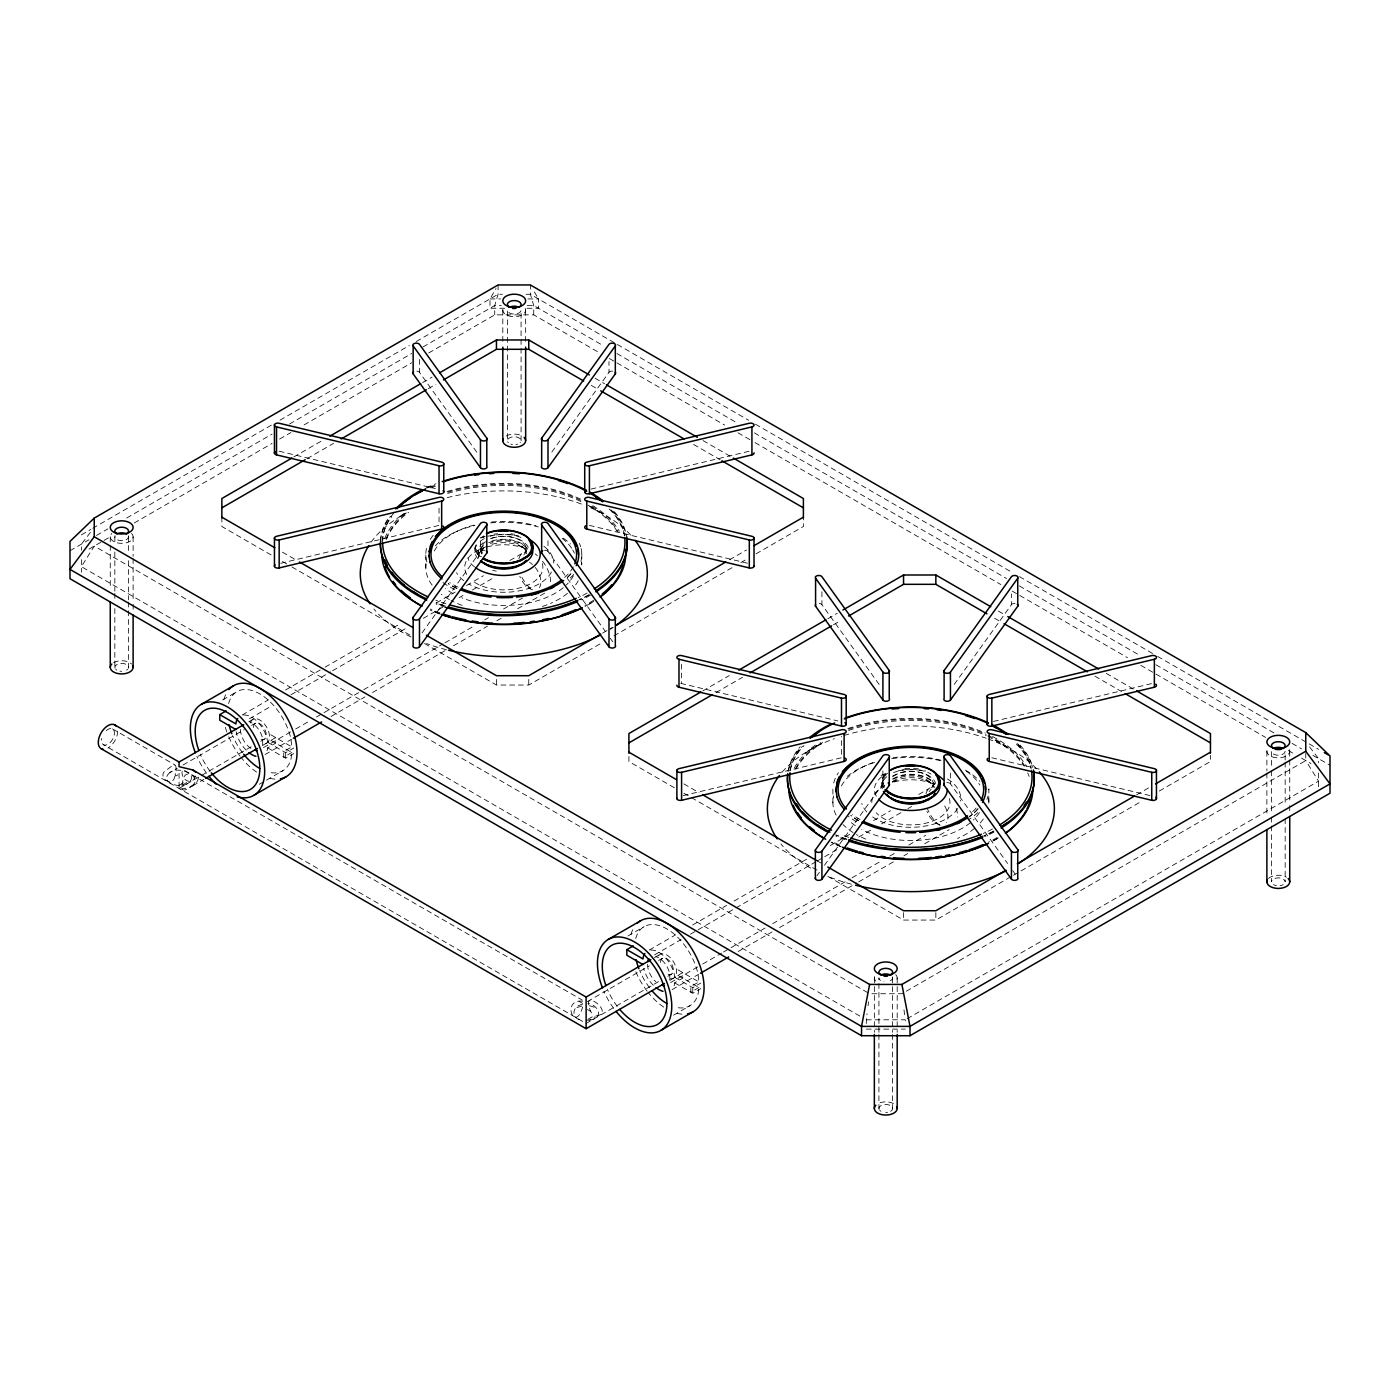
<?xml version="1.0" encoding="UTF-8"?>
<svg xmlns="http://www.w3.org/2000/svg" width="1400" height="1400" viewBox="0 0 1400 1400"><rect width="100%" height="100%" fill="white"/><g stroke="black" fill="none" stroke-linecap="round" stroke-linejoin="round"><path stroke-width="0.75" stroke-dasharray="5 3.75" d="M262.675 745.57L262.675 738.815A15.995 9.24 60 0 0 248.832 721.577M243.67 715.067A22.838 13.195 60 0 1 267.348 740.058L267.592 742.227L275.66 737.572L275.66 743.155L267.592 747.827L267.348 749.718A22.838 13.195 60 0 1 265.738 753.288M270.812 740.372L291.812 752.483L291.043 758.887A45.692 26.373 60 0 1 268.188 772.082M669.812 980.053L669.742 973.84A15.995 9.24 60 0 0 655.9 956.602M650.755 950.092A22.838 13.195 60 0 1 674.433 975.083L674.66 977.252L682.745 972.597L682.745 978.18L674.66 982.852L674.433 984.743A22.838 13.195 60 0 1 672.822 988.312M677.898 975.38L698.898 987.507L698.11 993.913A45.692 26.373 60 0 1 675.273 1007.108M866.267 1023.523L867.038 1013.775M868.07 1005.76L868.577 1001.752M174.877 776.178C172.83 788.935 155.68 776.352 166.46 769.843C169.12 768.88 172.847 763.683 175.595 765.66C177.66 769.16 171.588 780.587 179.06 773.762M195.213 775.985C192.99 786.747 179.97 779.678 182.298 770.718M198.45 777.858C197.102 786.555 186.48 788.847 179.06 789.04L179.06 769.947M475.108 548.625L476.192 544.793A27.912 16.117 0 0 0 475.895 547.312L477.383 552.282A27.912 16.117 0 0 0 481.442 556.745M882.175 783.65L883.278 779.817M504.752 308.262L490 308.262L490 298.935L496.055 288.435M523.863 554.855L525.157 552.983A22.383 12.915 0 0 0 516.722 538.597A22.383 12.915 0 0 0 490.42 538.79M422.047 632.905L480.463 551.477L480.463 538.562M551.827 452.025L608.983 372.348L608.983 361.585M816.865 875.892L819.403 872.34M824.477 865.27L882.91 783.825A3.43 1.977 0 0 1 885.622 782.617M954.275 684.372L1011.43 604.695L1011.43 593.933M90.388 532.438L81.428 544.145L81.428 550.288M929.145 791.63L931.21 789.215M191.66 785.872C202.44 779.363 185.29 766.762 183.242 779.538C178.29 796.337 186.97 789.442 195.843 783.457M483.192 542.605L481.162 544.582A25.235 14.56 0 0 0 479.903 555.712M483.192 545.423L481.162 547.383A25.235 14.56 0 0 0 478.923 556.29M483.192 546L481.162 547.977A25.235 14.56 0 0 0 478.923 556.885M483.192 548.8L481.162 550.778A25.235 14.56 0 0 0 478.573 557.41L478.555 554.61M169.925 772.572C158.112 782.215 181.055 789.582 188.195 783.125C200.008 773.483 177.065 766.133 169.925 772.572L177.222 768.355M582.488 1004.43C571.043 1005.988 571.077 1020.11 582.785 1020.092M481.023 537.81L483.823 535.867M892.605 776.702L897.505 773.815A22.383 12.915 0 0 1 923.808 773.622A22.383 12.915 0 0 1 932.243 788.008M892.605 781.392L897.505 778.505A22.383 12.915 0 0 1 932.925 786.678M582.663 1001.175C560.892 998.602 574.858 1034.25 582.663 1006.967M81.358 534.87L90.808 529.41M92.697 528.308L271.618 425.005M280 420.175L409.377 345.485M416.22 341.53L498.085 294.262L502.39 294.262M70 550.742L88.97 539.788M96.495 535.447L107.853 528.903M126.718 518L272.037 434.105M289.467 424.043L411.688 353.465M423.01 346.938L494.725 305.533L501.235 305.533M88.97 549.115L111.615 536.043M134.26 522.97L272.037 443.433M279.58 439.075L290.902 432.53M304.115 424.9L411.688 362.793M428.68 352.993L494.725 314.86L533.733 314.86L598.028 351.977M293.808 456.96L322.227 440.562M422.608 382.62L432.075 377.142M307.072 458.64L333.585 443.328M428.277 388.658L435.855 384.283M401.047 515.9L406.525 512.75M222.617 699.947L236.985 691.653M242.218 715.015L268.59 699.773M285.565 689.99L323.26 668.22M325.132 667.135L400.523 623.613M436.328 602.945L455.175 592.06M466.48 585.532L483.438 575.733M509.827 560.508L523.023 552.895M249.428 718.76L272.108 705.67M291.007 694.75L330.697 671.843M332.588 670.74L406.297 628.197M423.308 618.363L444.115 606.358M459.235 597.642L463.015 595.455M472.465 589.995L493.255 577.99M249.27 721.49L252.98 719.355M182.998 765.03L244.142 729.733M251.545 725.445L255.255 723.31M179.06 785.312L186.218 781.183M182.403 785.067L188.055 781.795M179.06 788.41L199.553 776.58M201.407 775.512L251.422 746.62M260.697 741.282L264.39 739.13M192.763 785.767L203.857 779.363M262.99 745.22L266.683 743.085M263.533 747.548L293.773 730.1M295.662 728.997L308.892 721.367M316.453 716.992L322.123 713.72M324.012 712.635L361.812 690.812M363.703 689.71L443.082 643.878M444.973 642.793L475.213 625.327M484.662 619.867L488.442 617.697M503.562 608.965L522.48 598.045M265.055 754.582L291.445 739.34M331.012 716.503L364.945 696.92M372.488 692.562L445.988 650.125M453.512 645.767L487.445 626.185M496.86 620.742L502.512 617.488M517.597 608.773L545.86 592.462M228.62 703.553A45.692 26.373 60 0 1 259.822 693.91A45.692 26.373 60 0 1 291.043 739.585L291.812 746.9L283.745 751.555L283.745 757.155L291.812 752.483M267.592 742.227L285.67 752.675L293.755 748.003M267.592 747.827L285.67 758.275L293.755 753.602M259.332 784.262L264.723 781.148M266.525 780.115L282.678 770.788M602.63 633.08L612.097 627.602M729.523 559.808L746.567 549.972M424.498 643.492L496.457 685.038L528.762 685.038L602.63 642.407M613.988 635.845L733.303 566.947M740.88 562.572L746.567 559.3M756.035 553.84L803.39 526.488L803.39 519.032M702.782 690.9L729.295 675.587M827.785 618.73L837.253 613.27M716.048 692.562L742.56 677.267M833.472 624.785L841.032 620.41M808.133 750.925L822.745 742.49M627.9 936.005L644.053 926.678M649.285 950.04L675.675 934.797M692.633 925.015L726.565 905.433M734.09 901.075L807.59 858.637M830.218 845.582L850.938 833.613M873.565 820.558L890.523 810.758M918.785 794.447L930.09 787.92M654.605 954.87L681.065 939.592M690.532 934.15L696.202 930.877M698.093 929.775L815.273 862.12M817.163 861.035L822.832 857.762M824.722 856.66L839.843 847.928M858.742 837.025L871.972 829.378M881.423 823.935L905.993 809.742M907.882 808.657L911.663 806.47M654.5 957.583L660.048 954.38M587.44 1001.56L649.372 965.825M658.63 960.47L662.34 958.335M587.93 1019.305L593.285 1016.208C621.11 1015.403 573.51 981.225 593.285 1016.208M586.128 1020.337L589.488 1020.092L595.122 1016.82M658.508 981.645L586.128 1023.435L103.407 744.73M667.765 976.29L671.475 974.155M670.023 980.262L673.75 978.11M670.6 982.572L700.84 965.108M702.73 964.023L721.63 953.12M723.52 952.017L729.19 948.745M731.08 947.66L765.117 928.007M772.678 923.65L850.168 878.903M852.058 877.817L880.407 861.455M889.858 855.995L895.528 852.722M908.757 845.075L925.767 835.258M672.14 989.608L698.512 974.365M738.097 951.528L772.012 931.945M779.555 927.587L856.835 882.98M858.707 881.878L894.512 861.21M903.945 855.767L907.708 853.597M924.665 843.798L949.165 829.657M635.705 938.578A45.692 26.373 60 0 1 666.907 928.935A45.692 26.373 60 0 1 698.11 974.61L698.898 981.908L690.812 986.58L690.812 992.18L698.898 987.507M674.66 977.252L692.755 987.7L700.822 983.028M674.66 982.852L692.755 993.3L700.822 988.627M673.593 1015.14L689.745 1005.812M1136.608 794.832L1149.855 787.185M827.785 876.33L903.542 920.062L935.847 920.062L1011.605 876.33M1013.495 875.245L1019.183 871.955M1021.072 870.87L1140.388 801.972M1159.322 791.035L1210.457 761.512L1210.457 755.3M1305.763 753.13L1305.763 760.585L901.915 993.738L871.762 993.738M907.148 1018.71L1318.572 781.165L1305.763 760.585M892.798 775.88L899.132 773.15A25.235 14.56 0 0 1 935.76 783.597M892.798 778.68L899.132 775.95A25.235 14.56 0 0 1 934.78 784.175M892.798 779.275L899.132 776.545A25.235 14.56 0 0 1 934.78 784.77M892.798 782.075L899.132 779.345A25.235 14.56 0 0 1 934.78 787.57M466.795 574.56A39.078 22.558 0 0 1 480.427 549.238L488.705 545.545M892.465 782.04L895.79 780.57M576.992 1007.597L582.785 1005.672M488.705 542.745L492.065 541.52A25.235 14.56 0 0 1 527.695 549.745M280.752 563.273L439.04 525.42L439.04 506.048M591.01 489.09L749.315 451.22M683.2 795.62L841.488 757.767L841.488 736.242M993.458 721.438L1151.745 683.567M589.488 1020.092C603.435 1018.797 599.76 1005.62 587.965 1003.38M487.778 536.183L495.373 535.062A49.928 28.822 0 0 1 518.648 535.938M898.66 770.648L902.44 770.087A49.875 28.805 0 0 1 925.663 770.98M526.085 294.262L530.39 294.262L616.105 343.752M490 298.935L500.535 298.935M527.923 298.935L538.457 298.935L538.457 308.262L523.705 308.262M527.222 305.533L533.733 305.533L603.697 345.922M866.267 1019.795L905.275 1019.795L905.275 1023.523M866.267 1029.123L905.275 1029.123M279.16 451.22L435.348 488.582M589.418 525.42L747.705 563.273M680.733 683.445A3.43 1.977 0 0 1 681.59 683.567L837.778 720.93M991.847 757.767L1150.153 795.62M589.488 1005.672L595.28 1007.597M518.385 545.317L526.365 548.905A39.078 22.558 0 0 0 480.427 549.238M925.453 780.343L933.45 783.93A39.078 22.558 0 0 0 892.692 782.372M617.383 344.488L748.65 420.28M755.44 424.2L1012.637 572.688M1019.445 576.625L1155.788 655.34M1157.678 656.442L1307.285 742.805M1309.175 743.89L1318.642 749.367M616.945 353.57L737.975 423.447M754.337 432.898L1006.53 578.497M1019.445 585.952L1138.918 654.92M1155.928 664.755L1275.085 733.548M1292.095 743.365L1301.597 748.86M1312.903 755.387L1330 765.258M609.385 358.523L724.745 425.127M737.975 432.775L753.113 441.507M755.003 442.61L1000.86 584.553M1012.2 591.097L1017.87 594.37M1019.76 595.472L1127.56 657.702M1140.807 665.35L1265.618 737.415M1288.315 750.505L1293.985 753.795M1301.562 758.153L1311.013 763.613M595.053 378.245L604.52 383.705M703.01 440.562L731.413 456.96M998.34 611.082L1005.917 615.457M1106.297 673.4L1134.7 689.798M591.273 385.385L598.85 389.76M693.543 444.43L720.055 459.725M994.56 618.222L1002.137 622.597M1094.94 676.165L1121.453 691.477M589.733 506.205L603.995 514.43M995.033 740.197L1011.062 749.455M282.45 552.16L295.715 559.808M683.847 783.895L699.003 792.645M816.428 860.44L822.097 863.73M271.092 554.925L221.847 526.488L221.847 519.032M282.45 561.488L290.027 565.863M291.918 566.947L411.233 635.845M674.38 787.762L628.915 761.512L628.915 755.3M683.847 793.222L689.535 796.512M691.425 797.597L818.317 870.87M867.72 992.653L94.237 546.087L81.428 566.668L860.597 1016.523M270.812 734.773L291.812 746.9M677.898 969.797L698.898 981.908M112.543 728.91L175.123 765.03M184.537 770.472L582.19 1000.055M578.988 1001.28L582.558 1003.345M587.528 1009.592L590.327 1011.203M1309.612 746.952L1318.572 758.66L1318.572 762.755M819.21 603.488A3.43 1.977 0 0 1 821.923 604.695L880.355 686.14M950.442 773.062L950.442 783.825L1007.597 863.485M1012.672 870.572L1015.21 874.108M416.762 371.14A3.43 1.977 0 0 1 419.475 372.348L477.907 453.793M547.995 540.715L547.995 551.477L605.15 631.137M610.225 638.225L612.78 641.76M534.415 291.935L538.457 298.935M884.45 787.308L882.98 782.337A27.895 16.1 0 0 1 888.108 772.835M903.98 1009.767L904.75 1015.788M647.517 964.373L647.903 967.977A15.995 9.24 60 0 0 655.9 981.837M240.45 729.365L240.835 732.952A15.995 9.24 60 0 0 251.755 748.947M1318.572 772.992L1318.572 788.445M1289.733 751.258L1289.733 757.785M1289.733 759.972L1289.733 803.495M1289.733 805.665L1289.733 814.363M1285.165 759.972L1285.165 751.258A6.86 3.955 0 0 1 1278.305 755.212A6.86 3.955 0 0 1 1271.462 751.258L1271.462 768.67M1285.165 762.142L1285.165 805.665M1285.165 818.72L1285.165 881.825A6.86 3.955 0 0 0 1278.305 877.87A6.86 3.955 0 0 0 1271.462 881.825L1271.462 816.55M1271.462 770.84L1271.462 814.363M1266.877 751.258L1266.877 770.84M1266.877 773.028L1266.877 816.55M988.855 801.78L988.855 788.883A77.998 45.028 0 0 1 988.697 792.418M935.847 912.608L935.847 920.062M933.24 784L933.24 787.133M903.542 912.608L903.542 920.062M897.19 977.882L897.19 1032.29M892.622 977.882L892.622 1032.29M892.622 1034.477L892.622 1108.467M882.91 770.91L882.91 783.825M878.92 1032.29L878.92 977.882A6.86 3.955 0 0 0 883.995 981.715M878.92 1034.477L878.92 1108.467M874.352 977.882L874.352 1032.29M832.895 802.918L832.895 790.02A77.998 45.028 0 0 1 833.053 786.485M821.923 591.78L821.923 604.695M692.755 987.7L692.755 993.3M681.59 664.212L681.59 683.567M581.788 553.858L581.788 564.602M533.733 314.86L533.733 305.533L530.39 294.262L530.39 284.953M528.762 679.455L528.762 685.038M526.173 548.975L526.173 553.665A22.383 12.915 0 0 0 513.712 542.238A22.383 12.915 0 0 0 490.42 543.48M525.648 310.118L525.648 344.942M521.08 440.703L521.08 310.118A6.86 3.955 0 0 1 514.238 314.09A6.86 3.955 0 0 1 507.377 310.118L507.377 440.703A6.86 3.955 0 0 1 516.005 436.87A6.86 3.955 0 0 1 520.17 442.68M502.81 310.118L502.81 344.942M498.085 284.953L498.085 294.262L494.725 305.533L494.725 314.86M496.457 679.455L496.457 685.038M481.425 549.308L481.425 553.997A22.383 12.915 0 0 1 483.735 548.117M478.555 551.215L478.555 554.015M425.81 554.995L425.81 567.892M419.475 359.433L419.475 372.348M285.67 752.675L285.67 758.275M133.123 536.76L133.123 556.343M133.123 558.512L133.123 602.035M133.123 604.222L133.123 612.92M128.537 536.76L128.537 551.985M128.537 560.7L128.537 599.865M128.537 602.035L128.537 608.562M128.537 610.75L128.537 667.327M114.835 536.76L114.835 543.288M114.835 551.985L114.835 591.168M114.835 593.337L114.835 599.865M114.835 608.562L114.835 667.327M110.267 536.76L110.267 543.288M110.267 545.457L110.267 588.98M81.428 559.615L81.428 572.267M613.288 627.322A143.518 82.862 0 0 1 609.98 629.492M446.39 649.688A143.518 82.862 0 0 1 426.527 643.562M411.023 636.965A143.518 82.862 0 0 1 373.905 608.965M371.14 542.15A143.518 82.862 0 0 1 406.438 512.89M447.213 497.613A143.518 82.862 0 0 1 584.832 505.365M590.712 507.815A143.518 82.862 0 0 1 630.84 535.202M593.793 601.317A120.54 69.598 0 0 1 585.008 606.445M440.09 614.093A120.54 69.598 0 0 1 430.377 610.207M386.243 539.613A120.54 69.598 0 0 1 408.608 512.295M447.72 493.395A120.54 69.598 0 0 1 582.733 502.407M587.965 505.173A120.54 69.598 0 0 1 617.977 532.665M573.738 574.35A77.998 45.028 0 0 1 567.472 580.423M454.843 589.47A77.998 45.028 0 0 1 442.785 582.47M426.93 562.03A77.998 45.028 0 0 1 426.615 547.942M430.29 539.367A77.998 45.028 0 0 1 433.86 534.485M579.407 543.358A77.998 45.028 0 0 1 580.668 546.822M581.122 548.555A77.998 45.028 0 0 1 580.983 560.91M573.3 566.895A72.782 42.018 0 0 1 563.22 578.69M458.115 587.142A72.782 42.018 0 0 1 449.82 582.61M573.3 575.942A72.782 42.018 0 0 1 566.335 584.972M563.22 587.738A72.782 42.018 0 0 1 461.773 597.765M452.988 593.548A72.782 42.018 0 0 1 445.463 588.595M434.297 550.988A72.782 42.018 0 0 1 476.157 524.597M491.505 522.043A72.782 42.018 0 0 1 536.025 525.788M562.135 538.335A72.782 42.018 0 0 1 571.76 548.433M572.74 549.972A72.782 42.018 0 0 1 574.35 553.14M551.46 572.023A49.875 28.805 0 0 1 519.82 590.765L512.225 591.867A49.928 28.822 0 0 1 468.948 584.097M463.785 580.702A49.928 28.822 0 0 1 456.523 572.722M484.137 536.97A49.928 28.822 0 0 0 480.585 537.933L485.293 536.34A36.435 21.035 0 0 0 482.02 537.565M543.83 546.227A49.928 28.822 0 0 1 553.735 563.097M474.6 567A36.435 21.035 0 0 1 467.898 557.97M493.92 534.17A36.435 21.035 0 0 1 497.648 533.697M510.93 533.785A36.435 21.035 0 0 1 514.622 534.327M496.3 571.13A25.235 14.56 0 0 1 492.625 570.29M492.048 544.32A25.235 14.56 0 0 1 526.137 550.445M542.308 563.517A39.078 22.558 0 0 1 519.207 588.053A39.078 22.558 0 0 1 472.483 580.808M535.115 553.84A39.078 22.558 0 0 1 537.39 555.8M578.27 580.702A77.998 45.028 0 0 1 573.738 587.265M567.472 593.337A77.998 45.028 0 0 1 550.428 603.418M547.102 604.782A77.998 45.028 0 0 1 541.87 606.62M462.14 605.395A77.998 45.028 0 0 1 451.133 600.53M449.347 599.567A77.998 45.028 0 0 1 441.28 594.247M432.127 585.077A77.998 45.028 0 0 1 426.615 560.84M435.277 545.825A77.998 45.028 0 0 1 474.933 525.49M490.63 522.935A77.998 45.028 0 0 1 538.335 526.942M563.273 538.195A77.998 45.028 0 0 1 570.43 543.918M581.122 561.47A77.998 45.028 0 0 1 581.683 564.988M571.008 573.58A74.953 43.278 0 0 1 564.988 579.407M456.75 588.105A74.953 43.278 0 0 1 448.21 583.45M587.16 593.075A121.153 69.947 0 0 1 578.13 597.555M445.953 603.767A121.153 69.947 0 0 1 435.785 600.197M382.672 541.38A121.153 69.947 0 0 1 393.803 512.995M427.613 487.935A121.153 69.947 0 0 1 435.225 484.662M611.048 509.775A121.153 69.947 0 0 1 624.452 535.955M588.718 595A123.41 71.26 0 0 1 579.512 599.55M445.34 606.043A123.41 71.26 0 0 1 436.082 602.858M380.485 540.452A123.41 71.26 0 0 1 389.183 516.845M426.178 487.883A123.41 71.26 0 0 1 435.942 483.77M614.512 511.805A123.41 71.26 0 0 1 626.378 534.94M590.468 595.192A123.41 71.26 0 0 1 581.42 599.865M445.34 607.215A123.41 71.26 0 0 1 436.082 604.03M380.485 541.625A123.41 71.26 0 0 1 390.425 516.303M430.01 487.34A123.41 71.26 0 0 1 435.942 484.942M613.043 511.315A123.41 71.26 0 0 1 626.378 536.113M589.452 594.597A121.975 70.42 0 0 1 578.637 600.075M443.45 605.657A121.975 70.42 0 0 1 435.312 602.735M381.92 541.66A121.975 70.42 0 0 1 391.755 516.617M430.868 488.005A121.975 70.42 0 0 1 436.748 485.625M609.122 508.935A121.975 70.42 0 0 1 624.942 536.218M591.133 602.997A121.975 70.42 0 0 1 584.185 606.795M439.338 613.62A121.975 70.42 0 0 1 433.352 611.327M384.842 538.247A121.975 70.42 0 0 1 404.215 513.153M447.055 491.488A121.975 70.42 0 0 1 581.84 499.713M592.795 505.662A121.975 70.42 0 0 1 619.325 531.23M593.793 600.145A120.54 69.598 0 0 1 585.008 605.273M440.09 612.92A120.54 69.598 0 0 1 430.377 609.035M386.243 538.44A120.54 69.598 0 0 1 405.387 513.642M447.72 492.222A120.54 69.598 0 0 1 582.733 501.235M591.745 506.222A120.54 69.598 0 0 1 617.977 531.492M570.71 574.087A74.62 43.085 0 0 1 564.725 579.88M456.96 588.543A74.62 43.085 0 0 1 448.455 583.905M478.17 554.89A28.945 16.713 0 0 1 474.845 547.33M478.135 558.827A29.032 16.765 0 0 1 477.785 543.602M480.13 541.345A29.032 16.765 0 0 1 486.465 537.582M490.315 536.183A29.032 16.765 0 0 1 524.09 539.017M492.048 538.142A25.235 14.56 0 0 1 528.675 548.572M492.048 540.942A25.235 14.56 0 0 1 527.695 549.15M482.615 553.298A22.383 12.915 0 0 1 485.537 541.695M480.585 556.745A28.945 16.713 0 0 1 474.845 546.98M544.39 550.27A3.43 1.977 0 0 1 547.995 551.477M480.463 551.477A3.43 1.977 0 0 1 484.942 550.41M608.983 372.348A3.43 1.977 0 0 1 612.587 371.14M128.31 535.727A6.86 3.955 0 0 1 121.695 540.715A6.86 3.955 0 0 1 115.08 535.727M892.395 976.868A6.86 3.955 0 0 1 887.548 981.715M879.148 1109.483A6.86 3.955 0 0 1 887.548 1104.635A6.86 3.955 0 0 1 890.61 1111.267M887.548 1112.283A6.86 3.955 0 0 1 885.762 1112.422M880.915 1111.267A6.86 3.955 0 0 1 879.83 1110.445M880.058 1102.745A11.428 6.598 0 0 1 893.847 1103.795M895.668 974.592A11.428 6.598 0 0 1 895.668 981.19M875.875 981.19A11.428 6.598 0 0 1 874.738 976.185M658.508 955.797A13.703 7.91 60 0 1 674.59 963.865A13.703 7.91 60 0 1 669.41 978.512M660.45 962.517A9.135 5.268 60 0 1 666.907 958.79A9.135 5.268 60 0 1 673.365 969.972A9.135 5.268 60 0 1 666.907 973.7M117.67 731.22A13.703 7.91 -60 0 1 107.975 748.003M106.312 730.572A9.135 5.268 -60 0 1 114.415 732.445A9.135 5.268 -60 0 1 107.415 744.572A9.135 5.268 -60 0 1 101.745 738.483M250.46 722.925A13.703 7.91 60 0 1 266.683 727.265A13.703 7.91 60 0 1 262.342 743.488M253.365 727.492A9.135 5.268 60 0 1 259.822 723.765A9.135 5.268 60 0 1 266.297 734.947A9.135 5.268 60 0 1 259.822 738.675M115.08 668.343A6.86 3.955 0 0 1 121.695 663.372A6.86 3.955 0 0 1 128.31 668.343M127.628 669.305A6.86 3.955 0 0 1 126.543 670.128M121.695 671.282A6.86 3.955 0 0 1 119.91 671.142M116.847 670.128A6.86 3.955 0 0 1 115.763 669.305M113.61 662.655A11.428 6.598 0 0 1 131.582 664.02M131.582 533.452A11.428 6.598 0 0 1 121.695 543.358A11.428 6.598 0 0 1 111.808 533.452M1283.153 884.625A6.86 3.955 0 0 1 1280.09 885.657M1276.538 885.657A6.86 3.955 0 0 1 1273.457 884.625M1268.418 878.535A11.428 6.598 0 0 1 1286.39 877.17M1289.347 749.56A11.428 6.598 0 0 1 1278.305 757.855A11.428 6.598 0 0 1 1267.28 749.56M613.673 1008.28A52.535 30.327 60 0 1 603.89 991.322M617.242 1006.355A45.692 26.373 60 0 1 607.337 989.205M682.028 1014.16A52.535 30.327 60 0 1 676.515 1013.233M663.67 1007.125A52.535 30.327 60 0 1 648.322 992.67M647.15 991.165A52.535 30.327 60 0 1 634.725 969.115M631.015 934.43A52.535 30.327 60 0 1 632.957 929.197M649.548 987.7A45.692 26.373 60 0 1 639.66 970.55M653.31 985.25A22.838 13.195 60 0 1 643.65 968.52M940.118 825.475A22.838 13.195 60 0 1 927.535 808.955M925.925 793.87A22.838 13.195 60 0 1 933.45 786.887M956.165 808.255A22.838 13.195 60 0 1 957.67 817.023M939.592 824.793A15.995 9.24 60 0 1 926.887 811.37M944.667 805.875A15.995 9.24 60 0 1 946.47 822.675M946.82 782.617A3.43 1.977 0 0 1 950.442 783.825M1011.43 604.695A3.43 1.977 0 0 1 1015.035 603.488M206.605 773.255A52.535 30.327 60 0 1 196.822 756.298M210.175 771.33A45.692 26.373 60 0 1 200.27 754.18M274.942 779.135A52.535 30.327 60 0 1 269.447 778.207M256.602 772.1A52.535 30.327 60 0 1 241.255 757.645M240.065 756.14A52.535 30.327 60 0 1 227.657 734.09M226.87 732.025A52.535 30.327 60 0 1 224.91 725.725M223.947 699.405A52.535 30.327 60 0 1 226.73 692.633M242.48 752.675A45.692 26.373 60 0 1 232.575 735.525M246.225 750.225A22.838 13.195 60 0 1 236.145 731.71M530.267 588.28A22.838 13.195 60 0 1 521.202 575.733M518.84 558.845A22.838 13.195 60 0 1 526.365 551.863M542.517 561.19A22.838 13.195 60 0 1 550.602 581.997M532.525 589.767A15.995 9.24 60 0 1 519.803 576.345M529.602 562.415A15.995 9.24 60 0 1 532.525 564.55M535.255 567.42A15.995 9.24 60 0 1 539.385 587.65M997.185 838.617A120.54 69.598 0 0 1 990.325 842.38M841.26 846.843A120.54 69.598 0 0 1 831.95 842.625M795.778 769.352A120.54 69.598 0 0 1 822.71 742.56M848.628 730.433A120.54 69.598 0 0 1 986.16 735.665M987.998 736.54A120.54 69.598 0 0 1 1023.995 765.975M1027.722 772.923A120.54 69.598 0 0 1 1029.123 776.492M851.41 884.188A143.518 82.862 0 0 1 827.995 876.418M810.688 868.105A143.518 82.862 0 0 1 780.972 843.99M782.197 772.1A143.518 82.862 0 0 1 834.365 738.675M844.113 735.438A143.518 82.862 0 0 1 986.248 738.273M988.155 738.955A143.518 82.862 0 0 1 1037.908 770.227M988.05 795.935A77.998 45.028 0 0 1 986.93 799.4M977.882 812.49A77.998 45.028 0 0 1 968.398 819.858M856.433 821.678A77.998 45.028 0 0 1 848.365 816.375M833.7 782.968A77.998 45.028 0 0 1 838.442 772.73M976.15 808.045A72.782 42.018 0 0 1 970.305 813.715M860.055 819.525A72.782 42.018 0 0 1 852.53 814.572M979.475 812.543A72.782 42.018 0 0 1 973.42 819.997M970.305 822.762A72.782 42.018 0 0 1 861.718 829.483M855.383 825.685A72.782 42.018 0 0 1 849.31 820.89M841.383 786.012A72.782 42.018 0 0 1 875.017 761.915M892.99 757.75A72.782 42.018 0 0 1 941.045 760.253M966.368 771.295A72.782 42.018 0 0 1 979.808 784.997M957.705 808.483A49.875 28.805 0 0 1 926.905 825.79L919.31 826.892A49.875 28.805 0 0 1 870.923 815.727M866.758 811.913A49.875 28.805 0 0 1 861.753 803.372M881.038 775.39A49.875 28.805 0 0 1 887.653 772.975M947.485 778.942A49.875 28.805 0 0 1 960.523 801.115M876.383 796.197A36.435 21.035 0 0 1 887.6 773.273M904.733 768.705A36.435 21.035 0 0 1 919.87 769.055M949.392 798.543A39.078 22.558 0 0 1 923.422 823.707A39.078 22.558 0 0 1 876.295 812.84M871.798 802.637A39.078 22.558 0 0 1 885.903 784.997M983.308 819.053A77.998 45.028 0 0 1 977.882 825.387M974.54 828.345A77.998 45.028 0 0 1 957.512 838.442M865.83 839.108A77.998 45.028 0 0 1 856.433 834.593M853.038 832.545A77.998 45.028 0 0 1 843.01 824.53M836.08 815.115A77.998 45.028 0 0 1 833.7 795.865M847.21 776.335A77.998 45.028 0 0 1 874.597 762.492M891.712 758.695A77.998 45.028 0 0 1 941.71 760.988M965.335 770.105A77.998 45.028 0 0 1 979.913 781.392M988.54 798.245A77.998 45.028 0 0 1 988.697 805.315M978.092 808.605A74.953 43.278 0 0 1 969.238 816.602M858.55 820.435A74.953 43.278 0 0 1 850.798 815.325M992.495 829.028A121.153 69.947 0 0 1 983.325 833.403M848.89 837.428A121.153 69.947 0 0 1 840.91 834.435M790.247 770.91A121.153 69.947 0 0 1 802.253 746.375M1018.115 744.8A121.153 69.947 0 0 1 1031.188 769.16M994.017 830.97A123.41 71.26 0 0 1 984.672 835.415M846.808 839.212A123.41 71.26 0 0 1 835.712 834.82M787.99 771.75A123.41 71.26 0 0 1 800.205 746.76M1020.127 745.168A123.41 71.26 0 0 1 1032.517 766.273M994.017 832.142A123.41 71.26 0 0 1 984.672 836.587M844.97 839.72A123.41 71.26 0 0 1 835.712 835.992M788.742 769.23A123.41 71.26 0 0 1 800.205 747.933M1017.45 743.54A123.41 71.26 0 0 1 1032.517 767.445M993.055 831.53A121.975 70.42 0 0 1 983.815 835.923M846.405 839.265A121.975 70.42 0 0 1 836.587 835.345M790.16 769.335A121.975 70.42 0 0 1 804.038 745.5M1016.208 743.96A121.975 70.42 0 0 1 1031.118 767.585M998.217 838.023A121.975 70.42 0 0 1 991.27 841.82M840.438 846.352A121.975 70.42 0 0 1 831.005 842.082M794.395 767.935A121.975 70.42 0 0 1 818.02 743.19M847.875 728.543A121.975 70.42 0 0 1 985.18 733.005M992.547 736.54A121.975 70.42 0 0 1 1026.41 766.255M997.185 837.445A120.54 69.598 0 0 1 988.523 842.1M839.335 844.883A120.54 69.598 0 0 1 831.95 841.452M795.778 768.18A120.54 69.598 0 0 1 820.89 742.543M848.628 729.26A120.54 69.598 0 0 1 986.16 734.51M987.998 735.367A120.54 69.598 0 0 1 1025.045 766.517M977.795 809.095A74.62 43.085 0 0 1 968.975 817.075M858.778 820.872A74.62 43.085 0 0 1 851.06 815.798M883.452 787.5A28.963 16.713 0 0 1 887.233 772.468M882.298 788.883A29.015 16.748 0 0 1 887.197 776.387M893.55 772.625A29.015 16.748 0 0 1 915.058 769.475A29.032 16.765 0 0 1 931.123 774.06M883.452 787.15A28.963 16.713 0 0 1 887.233 772.117M517.65 444.115A6.86 3.955 0 0 1 516.005 444.517M512.452 444.517A6.86 3.955 0 0 1 510.808 444.115M508.287 442.68A6.86 3.955 0 0 1 507.605 441.717M506.153 436.03A11.428 6.598 0 0 1 522.305 436.03M525.262 308.42A11.428 6.598 0 0 1 514.238 316.715A11.428 6.598 0 0 1 503.195 308.42"/><path stroke-width="1.5" d="M432.215 541.572L430.098 546.508L428.942 556.657L429.188 555.555M429.572 552.178L431.9 543.847M226.223 710.885L219.765 714.613L219.765 720.212L235.918 729.54M633.308 945.91L626.832 949.637L626.832 955.238L642.985 964.565M647.832 961.765L647.903 961.222A15.995 9.24 60 0 1 649.04 958.72M94.237 518.105L94.237 536.76L869.61 984.428L861.543 1026.392L861.543 1035.72L910 1035.72L1330 793.222L1330 755.93L1305.763 732.602L530.39 284.953L498.085 284.953L94.237 518.105L70 541.415L70 578.725L861.543 1035.72M898.275 747.565A74.62 43.085 0 0 0 849.957 765.135C841.733 770.892 835.887 781.55 836.028 791.683L837.183 781.532L839.3 776.597M429.012 551.565L429.957 548.8M432.547 542.202L439.408 532.28L442.873 530.128A74.62 43.085 0 0 1 450.363 524.93M413.158 617.33L480.463 523.495A3.43 1.977 0 0 1 484.942 522.428A3.43 1.977 0 0 1 486.798 525.017L486.798 553L419.475 646.817A3.43 1.977 0 0 1 415.012 647.885A3.43 1.977 0 0 1 413.158 645.312L413.158 617.33A3.43 1.977 0 0 0 415.012 619.92A3.43 1.977 0 0 0 419.475 618.835L486.798 525.017M541.66 438.2L608.983 344.365A3.43 1.977 0 0 1 613.462 343.297A3.43 1.977 0 0 1 615.317 345.887L615.317 373.87L547.995 467.688A3.43 1.977 0 0 1 543.515 468.773A3.43 1.977 0 0 1 541.66 466.183L541.66 438.2A3.43 1.977 0 0 0 543.515 440.79A3.43 1.977 0 0 0 547.995 439.723L615.317 345.887M944.108 670.548L1011.43 576.712A3.43 1.977 0 0 1 1015.892 575.645A3.43 1.977 0 0 1 1017.748 578.235L1017.748 606.218L950.442 700.035A3.43 1.977 0 0 1 945.962 701.12A3.43 1.977 0 0 1 944.108 698.53L944.108 670.548A3.43 1.977 0 0 0 945.962 673.137A3.43 1.977 0 0 0 950.442 672.07L1017.748 578.235M821.923 851.183L889.245 757.365A3.43 1.977 0 0 0 887.39 754.775A3.43 1.977 0 0 0 882.91 755.843L815.587 849.678A3.43 1.977 0 0 0 817.442 852.267A3.43 1.977 0 0 0 821.923 851.183L821.923 879.165A3.43 1.977 0 0 1 817.442 880.233A3.43 1.977 0 0 1 815.587 877.66M821.923 879.165L889.245 785.347L889.245 757.365M94.237 536.76L70 569.398L861.543 1026.392L910 1026.392L1330 783.895L1305.763 751.258L1305.763 732.602M442.873 530.128L435.33 536.795L439.408 532.28A74.953 43.278 0 0 1 532.98 514.553A74.953 43.278 0 0 1 576.188 565.635M526.435 560.28L521.867 564.008L515.55 566.738A25.235 14.56 0 0 1 483.577 562.538M526.435 560.875L521.867 564.602L515.55 567.315A25.235 14.56 0 0 1 481.46 561.19M846.965 768.04L842.415 771.82L846.475 767.305A74.953 43.278 0 0 1 941.395 749.91A74.953 43.278 0 0 1 982.45 802.305M931.49 797.265L922.618 801.762A25.235 14.56 0 0 1 890.645 797.562M291.918 458.062L221.847 498.523L221.847 518.21M329.805 436.188L420.7 383.705M439.652 372.767L496.457 339.973L528.762 339.973L589.383 374.955M221.847 507.85L305.183 459.725M341.162 438.953L426.387 389.76M443.433 379.908L496.457 349.3L528.762 349.3L583.695 381.01M201.25 704.375L233.555 685.72M114.835 724.955L179.06 762.02L243.74 724.692M205.695 778.295L257.442 748.423M293.335 738.255L321.598 721.945M253.785 795.375L286.108 776.72M600.74 634.165L528.762 675.71L496.457 675.71L426.387 635.267M615.895 625.415L725.742 561.995M754.145 545.597L803.39 517.178M700.892 691.985L628.915 733.548L628.915 753.235M738.762 670.128L825.895 619.815M842.94 609.98L903.542 574.997L935.847 574.997L990.762 606.707M628.915 742.875L712.25 694.75M750.137 672.892L831.565 625.87M848.61 616.035L903.542 584.325L935.847 584.325L986.983 613.847M608.317 939.4L640.64 920.745M179.06 762.02L179.06 766.657L192.763 769.947L586.128 997.045L650.808 959.717M101.132 748.685L586.128 1028.703L664.44 983.5M700.403 973.28L728.665 956.97M660.87 1030.4L693.175 1011.745M1005.917 870.293L935.847 910.735L903.542 910.735L827.785 867.003M1017.292 863.73L1134.7 795.935M1155.543 783.895L1210.457 752.185M869.61 984.428L901.915 984.428L1305.763 751.258M890.137 770.105L893.55 768.372A28.945 16.713 0 0 1 923.685 766.798A28.963 16.713 0 0 1 934.535 791.438L928.2 795.183A28.963 16.713 0 0 1 898.047 796.775A28.945 16.713 0 0 1 885.238 789.548M890.137 770.455L893.55 768.722A28.945 16.713 0 0 1 919.467 766.185A28.963 16.713 0 0 1 934.535 791.788L928.2 795.532A28.963 16.713 0 0 1 898.047 797.125A28.945 16.713 0 0 1 885.238 789.915M279.16 539.962L441.665 501.095A3.43 1.977 0 0 0 443.52 498.523A3.43 1.977 0 0 0 439.04 497.438L276.535 536.305A3.43 1.977 0 0 0 274.68 538.895A3.43 1.977 0 0 0 279.16 539.962L279.16 567.945A3.43 1.977 0 0 1 275.118 567.315A3.43 1.977 0 0 1 275.118 564.918M589.418 465.762L751.923 426.912A3.43 1.977 0 0 0 753.778 424.322A3.43 1.977 0 0 0 749.315 423.255L586.793 462.105A3.43 1.977 0 0 0 584.938 464.695A3.43 1.977 0 0 0 589.418 465.762L589.418 493.745A3.43 1.977 0 0 1 585.13 492.905A3.43 1.977 0 0 1 586.023 490.35M279.16 567.945L441.665 529.077A3.43 1.977 0 0 0 443.082 526.05M589.418 493.745L751.923 454.877A3.43 1.977 0 0 0 754.023 452.795M681.59 772.31L844.113 733.442A3.43 1.977 0 0 0 845.968 730.87A3.43 1.977 0 0 0 841.488 729.785L678.983 768.653A3.43 1.977 0 0 0 677.128 771.242A3.43 1.977 0 0 0 681.59 772.31L681.59 800.293L844.113 761.425A3.43 1.977 0 0 0 844.883 758.03M991.847 698.11L1154.37 659.26A3.43 1.977 0 0 0 1156.225 656.67A3.43 1.977 0 0 0 1151.745 655.602L989.24 694.47A3.43 1.977 0 0 0 987.385 697.043A3.43 1.977 0 0 0 991.847 698.11L991.847 726.093A3.43 1.977 0 0 1 987.822 725.48A3.43 1.977 0 0 1 987.822 723.065M991.847 726.093L1154.37 687.225A3.43 1.977 0 0 0 1155.788 684.197M507.815 531.178L503.44 531.003A27.895 16.1 0 0 0 499.082 531.23M914.9 766.185L910.525 766.028A27.895 16.1 0 0 0 906.167 766.255M276.535 426.912L439.04 465.762A3.43 1.977 0 0 0 443.52 464.695A3.43 1.977 0 0 0 441.665 462.105L279.16 423.255A3.43 1.977 0 0 0 274.68 424.322A3.43 1.977 0 0 0 276.535 426.912L276.535 454.877L439.04 493.745A3.43 1.977 0 0 0 443.082 493.133A3.43 1.977 0 0 0 443.082 490.718M586.793 501.095L749.315 539.962A3.43 1.977 0 0 0 753.778 538.895A3.43 1.977 0 0 0 751.923 536.305L589.418 497.438A3.43 1.977 0 0 0 584.938 498.523A3.43 1.977 0 0 0 586.793 501.095L586.793 529.077L749.315 567.945A3.43 1.977 0 0 0 754.023 565.863M678.983 659.26L841.488 698.11A3.43 1.977 0 0 0 845.968 697.043A3.43 1.977 0 0 0 844.113 694.47L681.59 655.602A3.43 1.977 0 0 0 677.128 656.67A3.43 1.977 0 0 0 678.983 659.26L678.983 687.225L841.488 726.093A3.43 1.977 0 0 0 845.775 725.253A3.43 1.977 0 0 0 844.883 722.697M989.24 733.442L1151.745 772.31A3.43 1.977 0 0 0 1156.225 771.242A3.43 1.977 0 0 0 1154.37 768.653L991.847 729.785A3.43 1.977 0 0 0 987.385 730.87A3.43 1.977 0 0 0 989.24 733.442L989.24 761.425L1151.745 800.293A3.43 1.977 0 0 0 1155.788 799.663A3.43 1.977 0 0 0 1155.788 797.265M1324.312 752.64L1328.11 754.827M606.428 384.808L697.322 437.29M733.303 458.062L803.39 498.523L803.39 518.21M1007.808 616.543L1098.72 669.025M1136.608 690.9L1210.457 733.548L1210.457 753.235M600.74 390.845L684.075 438.953M721.945 460.827L803.39 507.85M1004.028 623.683L1087.362 671.79M1125.233 693.665L1210.457 742.875M221.847 517.178L274.873 547.785M299.495 561.995L413.123 627.602M628.915 752.185L676.27 779.538M702.782 794.832L816.428 860.44M219.765 714.613L235.918 723.94L236.145 722.05A22.838 13.195 60 0 1 237.755 718.48M626.832 949.637L642.985 958.965L643.23 957.075A22.838 13.195 60 0 1 644.84 953.505M192.763 769.947L195.843 772.258M889.245 670.548L821.923 576.712A3.43 1.977 0 0 0 817.442 575.645A3.43 1.977 0 0 0 815.587 578.235L815.587 606.218L882.91 700.035A3.43 1.977 0 0 0 887.39 701.12A3.43 1.977 0 0 0 889.245 698.53L889.245 670.548A3.43 1.977 0 0 1 887.39 673.137A3.43 1.977 0 0 1 882.91 672.07L815.587 578.235M1017.748 849.678L950.442 755.843A3.43 1.977 0 0 0 945.962 754.775A3.43 1.977 0 0 0 944.108 757.365L944.108 785.347L1011.43 879.165A3.43 1.977 0 0 0 1015.892 880.233A3.43 1.977 0 0 0 1017.748 877.66L1017.748 849.678A3.43 1.977 0 0 1 1015.892 852.267A3.43 1.977 0 0 1 1011.43 851.183L944.108 757.365M486.798 438.2L419.475 344.365A3.43 1.977 0 0 0 415.012 343.297A3.43 1.977 0 0 0 413.158 345.887L413.158 373.87L480.463 467.688A3.43 1.977 0 0 0 484.942 468.773A3.43 1.977 0 0 0 486.798 466.183L486.798 438.2A3.43 1.977 0 0 1 484.942 440.79A3.43 1.977 0 0 1 480.463 439.723L413.158 345.887M615.317 617.33L547.995 523.495A3.43 1.977 0 0 0 543.515 522.428A3.43 1.977 0 0 0 541.66 525.017L541.66 553L608.983 646.817A3.43 1.977 0 0 0 613.462 647.885A3.43 1.977 0 0 0 615.317 645.312L615.317 617.33A3.43 1.977 0 0 1 613.462 619.92A3.43 1.977 0 0 1 608.983 618.835L541.66 525.017M901.915 984.428L910 1026.392L910 1035.72M1289.733 816.55L1289.733 881.825M1266.877 829.605L1266.877 881.825M1156.453 770.227L1156.453 798.718M1154.37 659.26L1154.37 687.225M1151.745 772.31L1151.745 800.293M1011.43 851.183L1011.43 879.165M987.14 696.028L987.14 724.535M950.442 672.07L950.442 700.035M935.847 574.997L935.847 584.325M903.542 574.997L903.542 584.325M897.19 1034.477L897.19 1108.467M882.91 672.07L882.91 700.035M874.352 1034.477L874.352 1108.467M846.195 696.028L846.195 724.535M844.113 733.442L844.113 761.425M841.488 698.11L841.488 726.093M815.36 850.168L815.36 878.675M754.023 537.88L754.023 566.37M751.923 426.912L751.923 454.877M749.315 539.962L749.315 567.945M676.883 770.227L676.883 798.718M608.983 618.835L608.983 646.817M586.128 997.045L586.128 1028.703M584.71 463.68L584.71 492.17M547.995 439.723L547.995 467.688M528.762 339.973L528.762 349.3M525.648 347.113L525.648 440.703M502.81 347.113L502.81 440.703M496.457 339.973L496.457 349.3M480.463 439.723L480.463 467.688M443.765 463.68L443.765 492.17M441.665 501.095L441.665 529.077M439.04 465.762L439.04 493.745M419.475 618.835L419.475 646.817M274.453 424.812L274.453 453.32M274.453 537.88L274.453 566.37M133.123 615.09L133.123 667.327M110.267 602.035L110.267 667.327M635.04 540.225A143.518 82.862 0 0 1 616.455 625.082M599.305 635.582A143.518 82.862 0 0 1 448.472 650.195M370.09 603.837A143.518 82.862 0 0 1 368.812 545.615M623.087 565.023A120.54 69.598 0 0 1 602.21 595.192M581.438 608.247A120.54 69.598 0 0 1 442.12 614.793M419.65 604.835A120.54 69.598 0 0 1 393.015 582.452M389.637 577.343A120.54 69.598 0 0 1 384.983 566.755M442.225 576.835A72.782 42.018 0 0 1 491.505 512.995A72.782 42.018 0 0 1 574.788 563.71M561.872 579.758A72.782 42.018 0 0 1 461.773 588.718M530.565 540.155A36.435 21.035 0 0 1 527.8 570.238A36.435 21.035 0 0 1 475.773 567.858M563.605 580.51A74.953 43.278 0 0 1 516.46 597.082M512.575 597.398A74.953 43.278 0 0 1 496.895 597.52M491.067 597.065A74.953 43.278 0 0 1 460.512 589.75M442.015 578.918A74.953 43.278 0 0 1 429.922 561.733M624.697 537.775A121.153 69.947 0 0 1 594.247 588.858M576.24 598.378A121.153 69.947 0 0 1 450.17 605.028M428.137 596.942A121.153 69.947 0 0 1 382.655 543.2M399.017 507.202A121.153 69.947 0 0 1 425.775 488.81M443.275 481.722A121.153 69.947 0 0 1 586.67 491.295M590.293 493.343A121.153 69.947 0 0 1 600.898 500.5M626.71 536.795A123.41 71.26 0 0 1 595.928 590.695M577.605 600.407A123.41 71.26 0 0 1 449.155 607.18M426.72 598.938A123.41 71.26 0 0 1 380.398 544.18M395.692 508.9A123.41 71.26 0 0 1 422.467 489.685M442.155 481.565A123.41 71.26 0 0 1 586.425 490.35M589.96 492.275A123.41 71.26 0 0 1 602.718 500.675M626.955 539.84A123.41 71.26 0 0 1 595.928 591.867M577.605 601.562A123.41 71.26 0 0 1 445.34 607.215M426.72 600.11A123.41 71.26 0 0 1 380.485 541.625M397.058 508.69A123.41 71.26 0 0 1 403.043 503.3M404.67 502.005A123.41 71.26 0 0 1 409.85 498.26M415.433 494.707A123.41 71.26 0 0 1 422.467 490.858M474.53 475.23A123.41 71.26 0 0 1 478.73 474.688M489.352 473.69A123.41 71.26 0 0 1 493.64 473.445M513.012 473.41A123.41 71.26 0 0 1 519.435 473.778M558.442 480.567A123.41 71.26 0 0 1 567.875 483.56M595.718 496.895A123.41 71.26 0 0 1 602.718 501.847M574.805 601.72A121.975 70.42 0 0 1 562.642 606.148M542.955 611.153A121.975 70.42 0 0 1 538.913 611.905M534.8 612.57A121.975 70.42 0 0 1 530.653 613.148M524.405 613.865A121.975 70.42 0 0 1 511.718 614.74M494.707 614.688A121.975 70.42 0 0 1 486.238 614.145M477.873 613.27A121.975 70.42 0 0 1 473.707 612.71M416.71 593.775A121.975 70.42 0 0 1 412.965 591.465M404.425 585.288A121.975 70.42 0 0 1 391.703 572.233M387.293 565.32A121.975 70.42 0 0 1 384.808 559.965M625.52 549.255A121.975 70.42 0 0 1 600.128 597.048M582.365 607.705A121.975 70.42 0 0 1 441.385 614.337M422.135 606.148A121.975 70.42 0 0 1 381.832 554.715M611.887 584.64A120.54 69.598 0 0 1 602.21 594.02M575.89 609.613A120.54 69.598 0 0 1 561.96 614.793M548.415 618.485A120.54 69.598 0 0 1 542.5 619.745M534.433 621.145A120.54 69.598 0 0 1 530.337 621.722M524.16 622.423A120.54 69.598 0 0 1 513.73 623.192M492.713 623.14A120.54 69.598 0 0 1 482.3 622.317M478.17 621.845A120.54 69.598 0 0 1 472.028 620.97M466.008 619.92A120.54 69.598 0 0 1 452.323 616.77M450.433 616.245A120.54 69.598 0 0 1 444.168 614.32M410.498 597.905A120.54 69.598 0 0 1 401.1 590.275M395.658 584.587A120.54 69.598 0 0 1 393.015 581.28M553.858 586.968A74.62 43.085 0 0 1 550.27 588.718M538.51 593.145A74.62 43.085 0 0 1 531.423 595.035M430.255 562.275A74.62 43.085 0 0 1 429.275 557.235M453.74 523.04A74.62 43.085 0 0 1 479.85 514.202M485.468 513.24A74.62 43.085 0 0 1 491.19 512.54M502.863 511.927A74.62 43.085 0 0 1 506.765 511.945M514.535 512.365A74.62 43.085 0 0 1 522.2 513.258M525.962 513.87A74.62 43.085 0 0 1 576.8 546.07M577.798 549.395A74.62 43.085 0 0 1 578.428 554.452M486.5 533.715A28.963 16.713 0 0 1 524.02 535.15A28.963 16.713 0 0 1 527.45 556.762L521.115 560.508A28.963 16.713 0 0 1 483.595 559.09M484.312 558.635A27.895 16.1 0 0 0 495.495 562.485L504.157 563.22A27.895 16.1 0 0 0 520.485 560.017L526.575 556.413A27.895 16.1 0 0 0 531.702 546.91L530.215 541.94A27.895 16.1 0 0 0 528.5 539.613M531.265 545.633A29.015 16.748 0 0 1 517.282 565.845A29.015 16.748 0 0 1 480.532 561.05M486.5 533.347A28.963 16.713 0 0 1 524.02 534.782A28.963 16.713 0 0 1 527.45 556.413L521.115 560.157A28.963 16.713 0 0 1 483.595 558.722M541.66 553A3.43 1.977 0 0 1 542.745 550.673M276.535 454.877A3.43 1.977 0 0 1 275.118 451.85M486.343 551.023A3.43 1.977 0 0 1 486.798 553M413.158 373.87A3.43 1.977 0 0 1 413.595 371.91M615.317 372.348A3.43 1.977 0 0 1 615.317 373.87M586.793 529.077A3.43 1.977 0 0 1 586.023 525.683M516.005 308.35A6.86 3.955 0 0 1 512.452 308.35M1281.735 749.087A6.86 3.955 0 0 1 1274.875 749.087M887.548 976.115A6.86 3.955 0 0 1 883.995 976.115M896.805 1106.752A11.428 6.598 0 0 1 884.275 1114.995A11.428 6.598 0 0 1 875.875 1105.16M103.127 749.315A13.703 7.91 -60 0 1 101.132 732.865A13.703 7.91 -60 0 1 116.375 726.372M132.72 665.613A11.428 6.598 0 0 1 120.207 673.872A11.428 6.598 0 0 1 111.808 664.02M1288.193 878.535A11.428 6.598 0 0 1 1279.793 888.37A11.428 6.598 0 0 1 1267.28 880.128M602.42 987.77A52.535 30.327 60 0 1 628.145 938.928A52.535 30.327 60 0 1 671.195 1013.477A52.535 30.327 60 0 1 616.017 1011.325M605.938 985.583A45.692 26.373 60 0 1 629.44 945.087A45.692 26.373 60 0 1 666.488 1009.26A45.692 26.373 60 0 1 619.675 1009.365M637.42 923.108A52.535 30.327 60 0 1 694.032 952.578A52.535 30.327 60 0 1 687.54 1013.828M666.907 1003.555A45.692 26.373 60 0 1 651.98 990.71M638.925 968.748A45.692 26.373 60 0 1 636.09 959.665M663.005 991.34A22.838 13.195 60 0 1 656.023 987.648M664.475 985.477A15.995 9.24 60 0 1 661.762 985.215M681.59 800.293A3.43 1.977 0 0 1 676.883 798.21M944.108 785.347A3.43 1.977 0 0 1 944.108 783.825M678.983 687.225A3.43 1.977 0 0 1 676.883 685.142M888.16 783.02A3.43 1.977 0 0 1 889.245 785.347M815.587 606.218A3.43 1.977 0 0 1 815.587 604.695M1017.31 604.258A3.43 1.977 0 0 1 1017.748 606.218M989.24 761.425A3.43 1.977 0 0 1 987.822 758.398M195.352 752.745A52.535 30.327 60 0 1 211.82 701.925A52.535 30.327 60 0 1 262.43 755.352A52.535 30.327 60 0 1 237.142 796.863M216.352 784.35A52.535 30.327 60 0 1 208.95 776.3M198.87 750.575A45.692 26.373 60 0 1 222.827 710.255A45.692 26.373 60 0 1 259.245 775.197A45.692 26.373 60 0 1 211.365 772.852M228.935 689.553A52.535 30.327 60 0 1 286.108 716.048A52.535 30.327 60 0 1 280.455 778.82M259.822 768.53A45.692 26.373 60 0 1 243.67 754.197M231.84 733.722A45.692 26.373 60 0 1 229.005 724.64M255.938 756.315A22.838 13.195 60 0 1 248.938 752.64M257.408 750.452A15.995 9.24 60 0 1 254.678 750.19M1039.377 771.89A143.518 82.862 0 0 1 1018.727 863.433M1006.39 870.608A143.518 82.862 0 0 1 855.54 885.22M777.157 838.863A143.518 82.862 0 0 1 779.485 775.46M1030.172 800.048A120.54 69.598 0 0 1 1026.882 808.955M1025.99 810.705A120.54 69.598 0 0 1 1006.075 832.72M988.523 843.273A120.54 69.598 0 0 1 843.202 847.613M822.938 837.637A120.54 69.598 0 0 1 793.293 805.35M846.44 808.99A72.782 42.018 0 0 1 902.825 747.688A72.782 42.018 0 0 1 981.172 800.345M967.54 815.815A72.782 42.018 0 0 1 863.433 821.31M947.31 789.18A36.435 21.035 0 0 1 919.835 809.83A36.435 21.035 0 0 1 878.622 799.225M936.303 774.392A36.435 21.035 0 0 1 943.127 779.66M886.97 794.115A25.235 14.56 0 0 0 922.618 802.34L928.953 799.61L933.502 795.9A25.235 14.56 0 0 0 934.972 793.765M967.733 817.653A74.953 43.278 0 0 1 919.66 832.423M915.74 832.633A74.953 43.278 0 0 1 905.94 832.633M900.095 832.265A74.953 43.278 0 0 1 862.015 822.255M844.515 809.567A74.953 43.278 0 0 1 836.99 796.758M1031.52 770.98A121.153 69.947 0 0 1 999.495 825.038M981.4 834.207A121.153 69.947 0 0 1 850.938 838.128M831.548 830.2A121.153 69.947 0 0 1 789.985 772.73M811.983 736.942A121.153 69.947 0 0 1 834.68 722.96M844.27 718.918A121.153 69.947 0 0 1 988.382 723.59M991.988 725.392A121.153 69.947 0 0 1 1006.337 734.282M1033.445 769.965A123.41 71.26 0 0 1 1001.14 826.892M982.73 836.238A123.41 71.26 0 0 1 848.645 839.843M830.06 832.16A123.41 71.26 0 0 1 787.727 773.622M810.128 737.153A123.41 71.26 0 0 1 831.39 723.8M845.075 718.025A123.41 71.26 0 0 1 987.962 722.663M991.69 724.447A123.41 71.26 0 0 1 1008.123 734.44M1033.778 772.992A123.41 71.26 0 0 1 1001.14 828.065M982.73 837.41A123.41 71.26 0 0 1 848.645 841.015M828.24 832.405A123.41 71.26 0 0 1 787.727 774.795M810.128 738.325A123.41 71.26 0 0 1 818.738 732.077M892.15 709.048A123.41 71.26 0 0 1 898.572 708.575M924.385 708.663A123.41 71.26 0 0 1 928.637 708.977M937.125 709.852A123.41 71.26 0 0 1 941.325 710.43M965.51 715.593A123.41 71.26 0 0 1 974.96 718.585M993.51 726.548A123.41 71.26 0 0 1 997.045 728.472M1000.913 730.747A123.41 71.26 0 0 1 1006.39 734.352M1026.375 802.148A121.975 70.42 0 0 1 1024.153 805.613M1007.195 822.692A121.975 70.42 0 0 1 1001.945 826.332M977.935 838.303A121.975 70.42 0 0 1 969.727 841.173M965.738 842.38A121.975 70.42 0 0 1 952.035 845.775M950.04 846.178A121.975 70.42 0 0 1 943.933 847.28M939.82 847.892A121.975 70.42 0 0 1 935.655 848.435M927.273 849.275A121.975 70.42 0 0 1 916.667 849.835M906.045 849.852A121.975 70.42 0 0 1 893.322 849.17M887.023 848.54A121.975 70.42 0 0 1 882.858 848.032M874.65 846.738A121.975 70.42 0 0 1 866.617 845.11M856.87 842.625A121.975 70.42 0 0 1 850.535 840.683M823.778 828.782A121.975 70.42 0 0 1 818.23 825.3M808.413 817.705A121.975 70.42 0 0 1 802.9 812.245M798.77 807.258A121.975 70.42 0 0 1 796.407 803.827M1032.85 787.972A121.975 70.42 0 0 1 1005.498 833.298M987.595 843.605A121.975 70.42 0 0 1 842.398 847.14M825.72 839.282A121.975 70.42 0 0 1 788.9 789.74M982.958 844.637A120.54 69.598 0 0 1 969.028 849.817M966.962 850.465A120.54 69.598 0 0 1 959.385 852.565M949.567 854.77A120.54 69.598 0 0 1 945.578 855.505M941.517 856.17A120.54 69.598 0 0 1 935.358 857.01M931.245 857.447A120.54 69.598 0 0 1 918.697 858.305M903.98 858.34A120.54 69.598 0 0 1 893.515 857.727M885.238 856.87A120.54 69.598 0 0 1 881.142 856.31M863.24 852.793A120.54 69.598 0 0 1 859.39 851.795M857.5 851.253A120.54 69.598 0 0 1 847.157 847.945M814.258 830.48A120.54 69.598 0 0 1 809.62 826.63M801.378 817.968A120.54 69.598 0 0 1 797.755 812.91M960.942 821.992A74.62 43.085 0 0 1 957.355 823.742M940.31 829.622A74.62 43.085 0 0 1 936.67 830.462M837.322 797.3A74.62 43.085 0 0 1 836.255 790.562M904.085 747.128A74.62 43.085 0 0 1 917.752 747.128M923.545 747.565A74.62 43.085 0 0 1 931.175 748.562M933.047 748.878A74.62 43.085 0 0 1 969.273 763.192M970.69 764.26A74.62 43.085 0 0 1 981.558 776.195M982.45 777.805A74.62 43.085 0 0 1 984.428 782.758M985.197 786.1A74.62 43.085 0 0 1 985.495 789.477M935.567 774.637A27.895 16.1 0 0 1 937.3 776.965L938.77 781.935A27.895 16.1 0 0 1 933.66 791.438L927.553 795.043A27.895 16.1 0 0 1 911.225 798.245L902.597 797.51A27.895 16.1 0 0 1 886.183 789.635M939.47 783.23A29.015 16.748 0 0 1 906.692 802.62A29.032 16.765 0 0 1 883.418 791.438M934.972 793.188A25.235 14.56 0 0 1 933.502 795.305M524.125 437.395A11.428 6.598 0 0 1 515.725 447.23A11.428 6.598 0 0 1 503.195 438.988M519.085 307.335A6.86 3.955 0 0 0 509.39 307.335A6.86 3.955 0 0 1 509.39 301.735A6.86 3.955 0 0 1 519.085 301.735A6.86 3.955 0 0 1 519.085 307.335M508.515 306.512A11.428 6.598 0 0 0 525.648 300.79A11.428 6.598 0 0 0 508.515 295.085A11.428 6.598 0 0 0 508.515 306.512M126.543 533.96A6.86 3.955 0 0 0 116.847 533.96A6.86 3.955 0 0 1 116.847 528.36A6.86 3.955 0 0 1 126.543 528.36A6.86 3.955 0 0 1 126.543 533.96M115.972 533.137A11.428 6.598 0 0 0 133.123 527.433A11.428 6.598 0 0 0 115.972 521.71A11.428 6.598 0 0 0 115.972 533.137M1283.153 748.457A6.86 3.955 0 0 0 1273.457 748.457A6.86 3.955 0 0 1 1273.457 742.875A6.86 3.955 0 0 1 1283.153 742.875A6.86 3.955 0 0 1 1283.153 748.457M1272.6 747.653A11.428 6.598 0 0 0 1289.733 741.93A11.428 6.598 0 0 0 1272.6 736.225A11.428 6.598 0 0 0 1272.6 747.653M890.61 975.1A6.86 3.955 0 0 0 880.915 975.1A6.86 3.955 0 0 1 880.915 969.5A6.86 3.955 0 0 1 890.61 969.5A6.86 3.955 0 0 1 890.61 975.1M880.058 974.278A11.428 6.598 0 0 0 897.19 968.572A11.428 6.598 0 0 0 880.058 962.85A11.428 6.598 0 0 0 880.058 974.278"/></g></svg>
